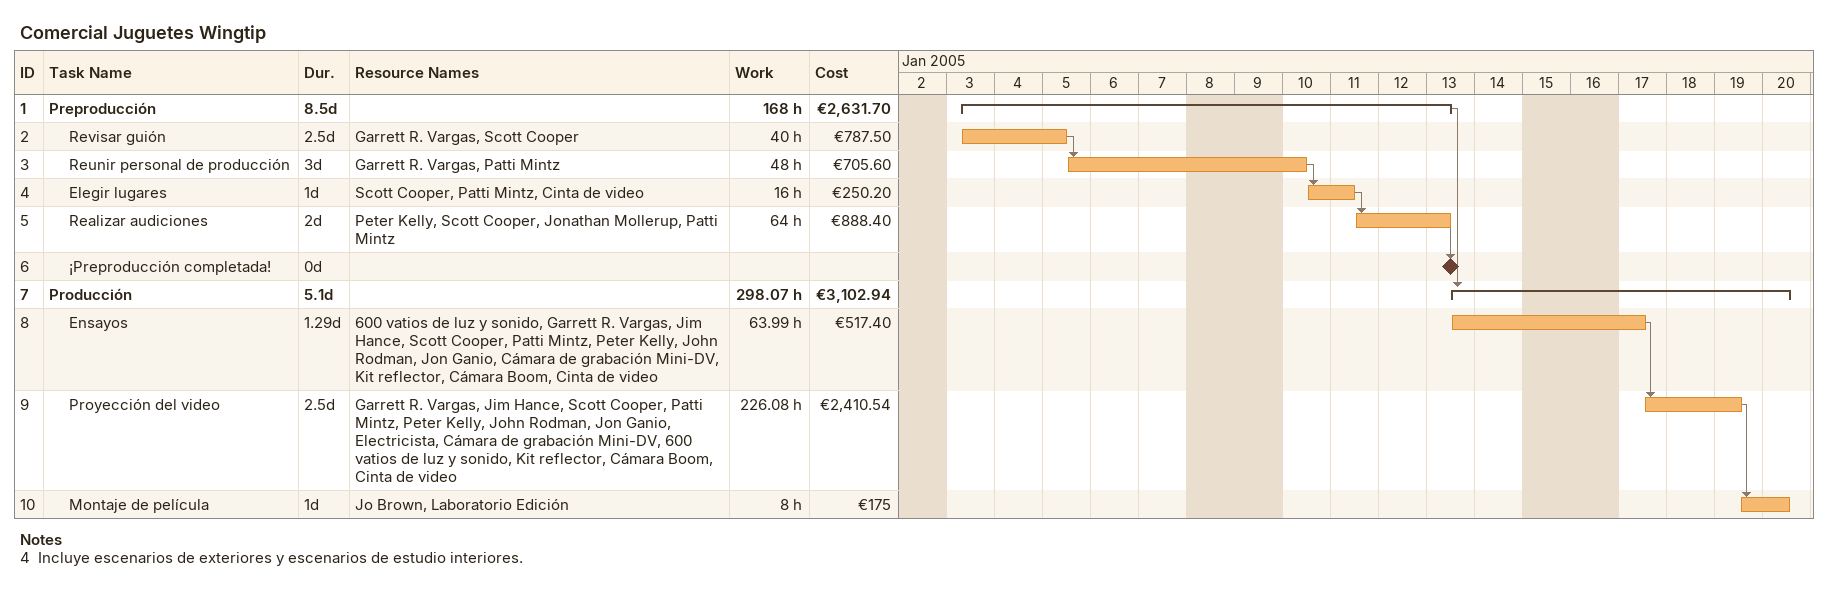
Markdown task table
Comercial Juguetes Wingtip

| ID | Level | Task | Duration | Start | Finish | Predecessors | Resources | Work (h) | Cost (€) |
|---|---|---|---|---|---|---|---|---|---|
| 1 | 1 | **Preproducción** | 8.5d | 2005-01-03 | 2005-01-13 |  |  | 168 | 2631.70 |
| 2 | 2 | Revisar guión | 2.5d | 2005-01-03 | 2005-01-05 |  | Garrett R. Vargas, Scott Cooper | 40 | 787.50 |
| 3 | 2 | Reunir personal de producción | 3d | 2005-01-05 | 2005-01-10 | 2 | Garrett R. Vargas, Patti Mintz | 48 | 705.60 |
| 4 | 2 | Elegir lugares | 1d | 2005-01-10 | 2005-01-11 | 3 | Scott Cooper, Patti Mintz, Cinta de video | 16 | 250.20 |
| 5 | 2 | Realizar audiciones | 2d | 2005-01-11 | 2005-01-13 | 4 | Peter Kelly, Scott Cooper, Jonathan Mollerup, Patti Mintz | 64 | 888.40 |
| 6 | 2 | ¡Preproducción completada! | 0d | 2005-01-13 | 2005-01-13 | 5 |  |  |  |
| 7 | 1 | **Producción** | 5.1d | 2005-01-13 | 2005-01-20 | 1 |  | 298.07 | 3102.94 |
| 8 | 2 | Ensayos | 1.29d | 2005-01-13 | 2005-01-17 |  | 600 vatios de luz y sonido, Garrett R. Vargas, Jim Hance, Scott Cooper, Patti Mintz, Peter Kelly, John Rodman, Jon Ganio, Cámara de grabación Mini-DV, Kit reflector, Cámara Boom, Cinta de video | 63.99 | 517.40 |
| 9 | 2 | Proyección del video | 2.5d | 2005-01-17 | 2005-01-19 | 8 | Garrett R. Vargas, Jim Hance, Scott Cooper, Patti Mintz, Peter Kelly, John Rodman, Jon Ganio, Electricista, Cámara de grabación Mini-DV, 600 vatios de luz y sonido, Kit reflector, Cámara Boom, Cinta de video | 226.08 | 2410.54 |
| 10 | 2 | Montaje de película | 1d | 2005-01-19 | 2005-01-20 | 9 | Jo Brown, Laboratorio Edición | 8 | 175 |

Notes
- 4: Incluye escenarios de exteriores y escenarios de estudio interiores.
